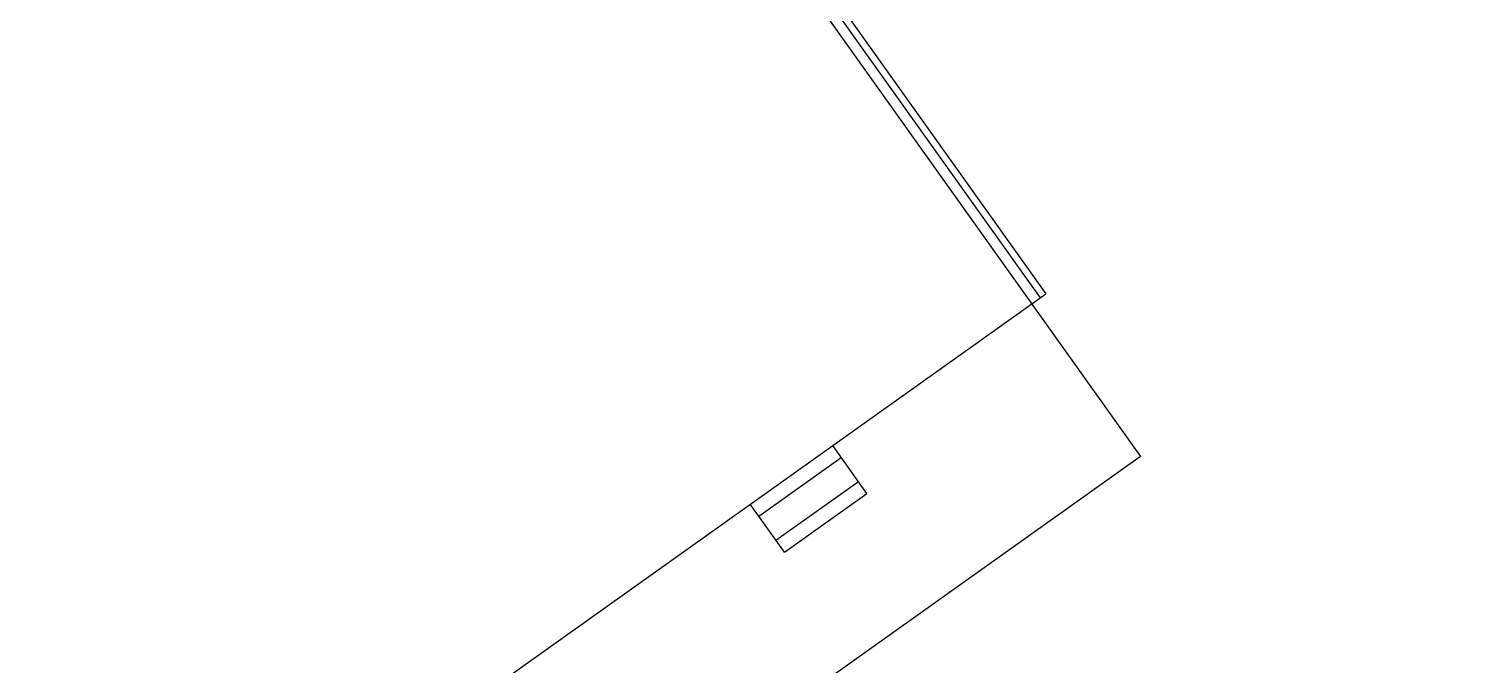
# Model space of a CAD drawing. Header units: feet. Extents: x 2321988 to 2329858, y 6722724 to 6730499.
# Drawn here: x 2326070.411 to 2326072.956, y 6726844.051 to 6726845.184 of the extents above; entities that cross this region are included whole.
import ezdxf

# ---------------------------------------------------------------- set-up
doc = ezdxf.new("R2010")
doc.units = ezdxf.units.FT
doc.header["$MEASUREMENT"] = 0
doc.layers.add('C-BESS-EQUIPMENT', color=255, linetype='Continuous')

# ---------------------------------------------------------------- blocks, each defined once
blk = doc.blocks.new('Midpoint Site Plan$0$P1730-01-0001')
at = {"color": 0, "linetype": 'ByBlock', "lineweight": -2}
for p, q in [((39.221, 34.998), (39.221, -34.998)), ((39.37, 34.998), (39.37, -34.998)), ((6.806, -34.998), (39.37, -34.998)), ((31.627, -36.255), (31.627, -34.998)), ((33.788, -36.255), (33.788, -34.998)), ((31.627, -35.31), (33.788, -35.31)), ((31.627, -35.942), (33.788, -35.942)), ((31.627, -36.255), (33.788, -36.255))]:
    blk.add_line(p, q, dxfattribs=at)

msp = doc.modelspace()

# ---------------------------------------------------------------- wipeouts: each hides what was drawn before it
msp.add_wipeout([(2326064.1746, 6726849.7753), (2326064.7175, 6726850.1621), (2326071.5356, 6726840.5926), (2326070.9926, 6726840.2058)]).dxf.layer = 'C-BESS-EQUIPMENT'

# ---------------------------------------------------------------- next in the draw order: linework, layer by layer
at = {"layer": 'C-BESS-EQUIPMENT'}
msp.add_lwpolyline([(2326063.3223, 6726845.945), (2326068.6161, 6726849.7167), (2326072.3878, 6726844.4229), (2326067.094, 6726840.6512)], close=True, dxfattribs=at)

# ---------------------------------------------------------------- next in the draw order: block references
at = {"layer": 'C-BESS-EQUIPMENT', "xscale": 0.08333333333333331, "yscale": 0.08333333333333331, "zscale": 0.08333333333333331, "rotation": 35.46898082920265}
msp.add_blockref('Midpoint Site Plan$0$P1730-01-0001', (2326067.8551, 6726845.1839), dxfattribs=at)

# ---------------------------------------------------------------- next in the draw order: wipeouts: each hides what was drawn before it
msp.add_wipeout([(2326044.1544, 6726887.5417), (2326077.858, 6726840.2369), (2326077.4083, 6726839.9165), (2326043.7047, 6726887.2214)]).dxf.layer = 'C-BESS-EQUIPMENT'

# ---------------------------------------------------------------- next in the draw order: wipeouts: each hides what was drawn before it
msp.add_wipeout([(2326040.0822, 6726884.6404), (2326073.7858, 6726837.3356), (2326073.3362, 6726837.0152), (2326039.6325, 6726884.3201)]).dxf.layer = 'C-BESS-EQUIPMENT'

doc.saveas('drawing.dxf')
